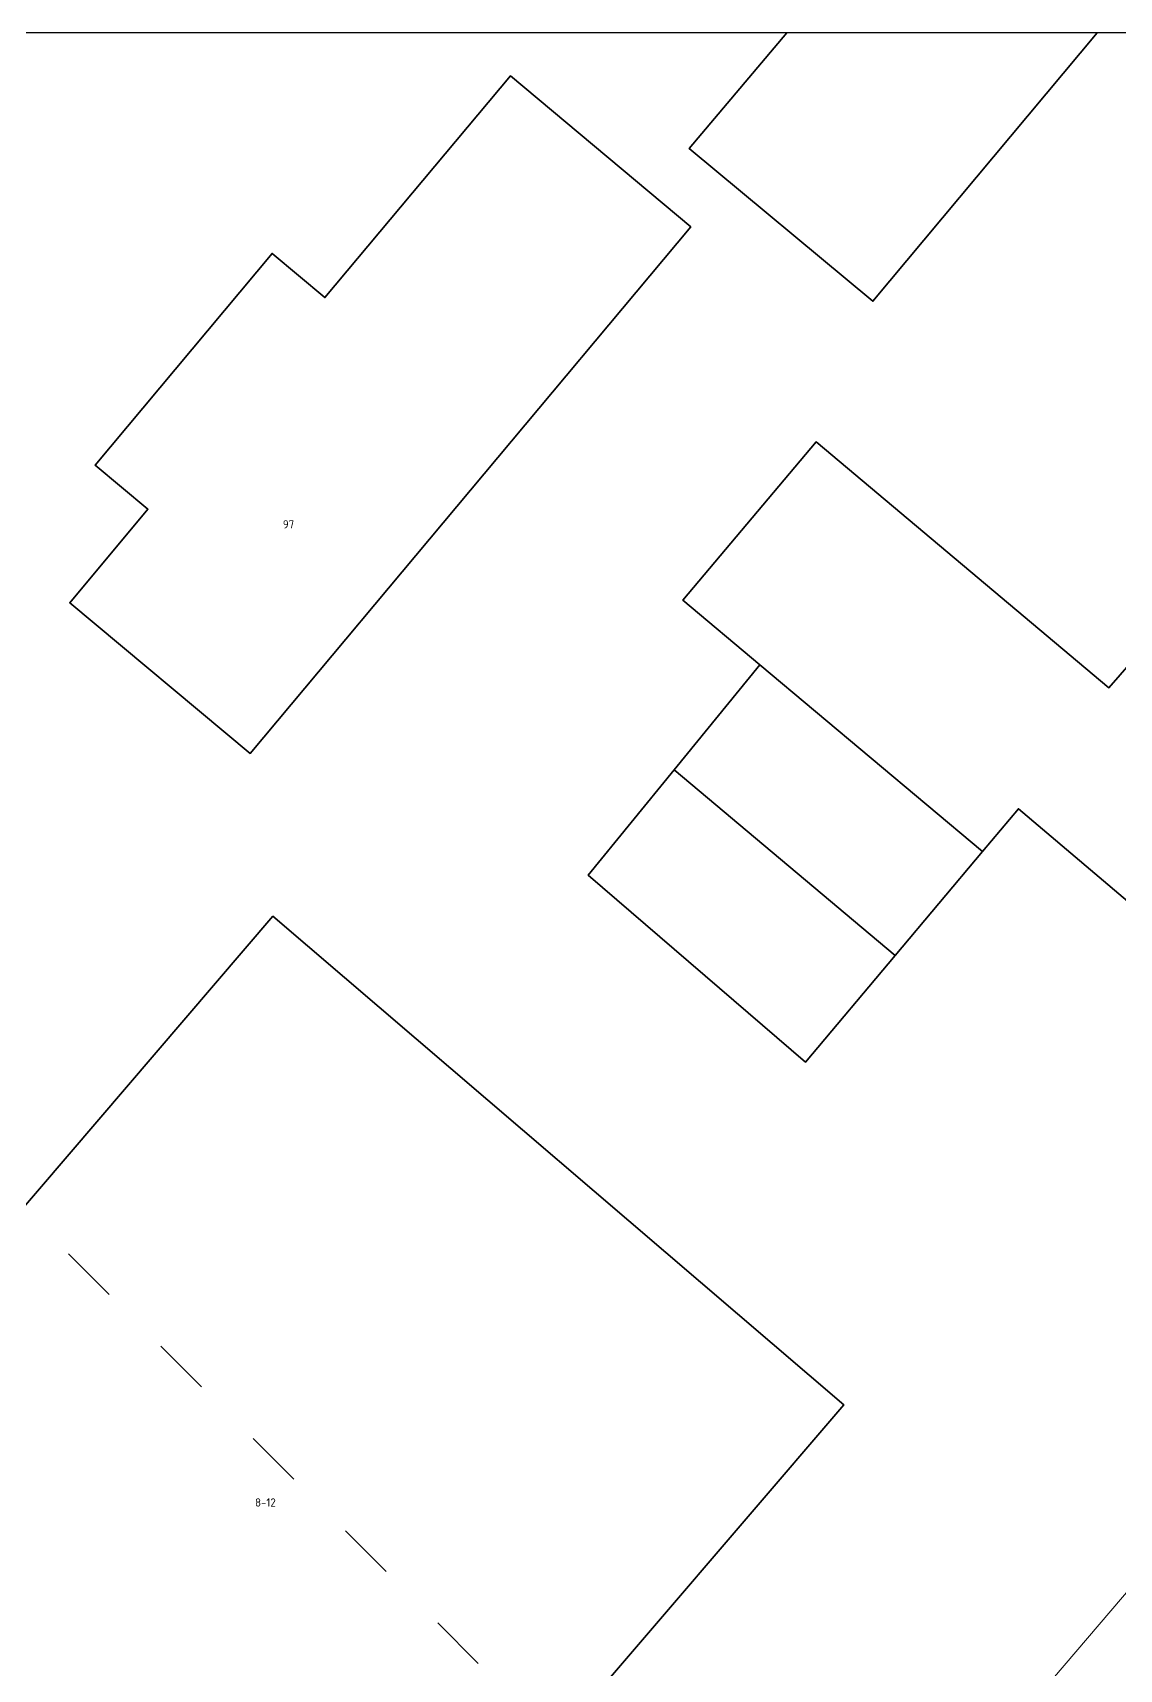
# Model space of a CAD drawing. Header units: metres. Extents: x 30438 to 30782, y 387448 to 387694.
# Drawn here: x 30536.74 to 30560.37, y 387612.07 to 387647.67 of the extents above; entities that cross this region are included whole.
import ezdxf
from ezdxf.enums import TextEntityAlignment as Align

# ---------------------------------------------------------------- set-up
doc = ezdxf.new("R2010")
doc.units = ezdxf.units.M
doc.linetypes.add('HIDDEN5', pattern=[2.8375, 1.25, -1.5875])
for name, color, linetype, lineweight in [('B-GV-OG-BEBOUWING-GV', 7, 'Continuous', 35), ('B-GV-OG-BEBOUWING-T18', 10, 'Continuous', 18), ('B-GV-OG-TERREIN_ERF-GV', 7, 'Continuous', 18), ('B-GV-VH-OPENVERHARDING_TEGEL-GV', 90, 'Continuous', 18)]:
    doc.layers.add(name, color=color, linetype=linetype, lineweight=lineweight)
doc.styles.add('NLCS-ISO-M100-T18', font='NLCS-ISO.ttf', dxfattribs={"height": 0.18})

msp = doc.modelspace()

# ---------------------------------------------------------------- linework, layer by layer
at = {"linetype": 'HIDDEN5'}
msp.add_line((30710.96, 387447.669), (30510.96, 387647.669), dxfattribs=at)
msp.add_lwpolyline([(30510.96, 387447.669), (30710.96, 387447.669), (30710.96, 387647.669), (30510.96, 387647.669)], close=True)
msp.add_lwpolyline([(30510.96, 387447.669), (30710.96, 387447.669), (30710.96, 387647.669), (30510.96, 387647.669)], close=True)
at = {"layer": 'B-GV-OG-BEBOUWING-GV'}
msp.add_lwpolyline([(30553.145, 387647.669), (30551.022, 387645.149), (30555.017, 387641.829), (30559.893, 387647.669)], dxfattribs=at)
for points in [[(30551.054, 387643.45), (30547.132, 387646.73), (30543.099, 387641.907), (30541.948, 387642.869), (30538.099, 387638.266), (30539.25, 387637.304), (30537.55, 387635.271), (30541.472, 387631.992)], [(30562.464, 387636.083), (30560.146, 387633.422), (30553.779, 387638.769), (30550.885, 387635.323), (30552.558, 387633.918), (30557.396, 387629.859), (30558.178, 387630.789), (30563.258, 387626.485), (30567.667, 387631.573)], [(30552.558, 387633.918), (30550.693, 387631.634), (30555.498, 387627.599), (30557.396, 387629.859)], [(30555.498, 387627.599), (30550.693, 387631.634), (30548.826, 387629.347), (30553.55, 387625.279)], [(30541.968, 387628.454), (30529.228, 387613.572), (30541.642, 387602.945), (30554.382, 387617.827)]]:
    msp.add_lwpolyline(points, close=True, dxfattribs=at)
at = {"layer": 'B-GV-OG-TERREIN_ERF-GV'}
for points in [[(30545.395, 387596.006), (30589.48, 387647.669)], [(30559.893, 387647.669), (30555.017, 387641.829), (30551.022, 387645.149), (30553.145, 387647.669)], [(30563.258, 387626.485), (30558.178, 387630.789), (30557.396, 387629.859), (30555.498, 387627.599), (30553.55, 387625.279), (30548.826, 387629.347), (30550.693, 387631.634), (30552.558, 387633.918), (30550.885, 387635.323), (30553.779, 387638.769), (30560.146, 387633.422), (30562.464, 387636.083)]]:
    msp.add_lwpolyline(points, dxfattribs=at)
for points in [[(30537.55, 387635.271), (30539.25, 387637.304), (30538.099, 387638.266), (30541.948, 387642.869), (30543.099, 387641.907), (30547.132, 387646.73), (30551.054, 387643.45), (30541.472, 387631.992)], [(30541.968, 387628.454), (30554.382, 387617.827), (30541.642, 387602.945), (30529.228, 387613.572)]]:
    msp.add_lwpolyline(points, close=True, dxfattribs=at)
at = {"layer": 'B-GV-VH-OPENVERHARDING_TEGEL-GV'}
msp.add_lwpolyline([(30589.48, 387647.669), (30545.395, 387596.006)], dxfattribs=at)

# ---------------------------------------------------------------- texts
at = {"layer": 'B-GV-OG-BEBOUWING-T18', "style": 'NLCS-ISO-M100-T18'}
for s, p in [('97', (30542.307, 387636.976)), ('8-12', (30541.805, 387615.7))]:
    msp.add_text(s, height=0.18, dxfattribs=at).set_placement(p, align=Align.MIDDLE)

doc.saveas('drawing.dxf')
